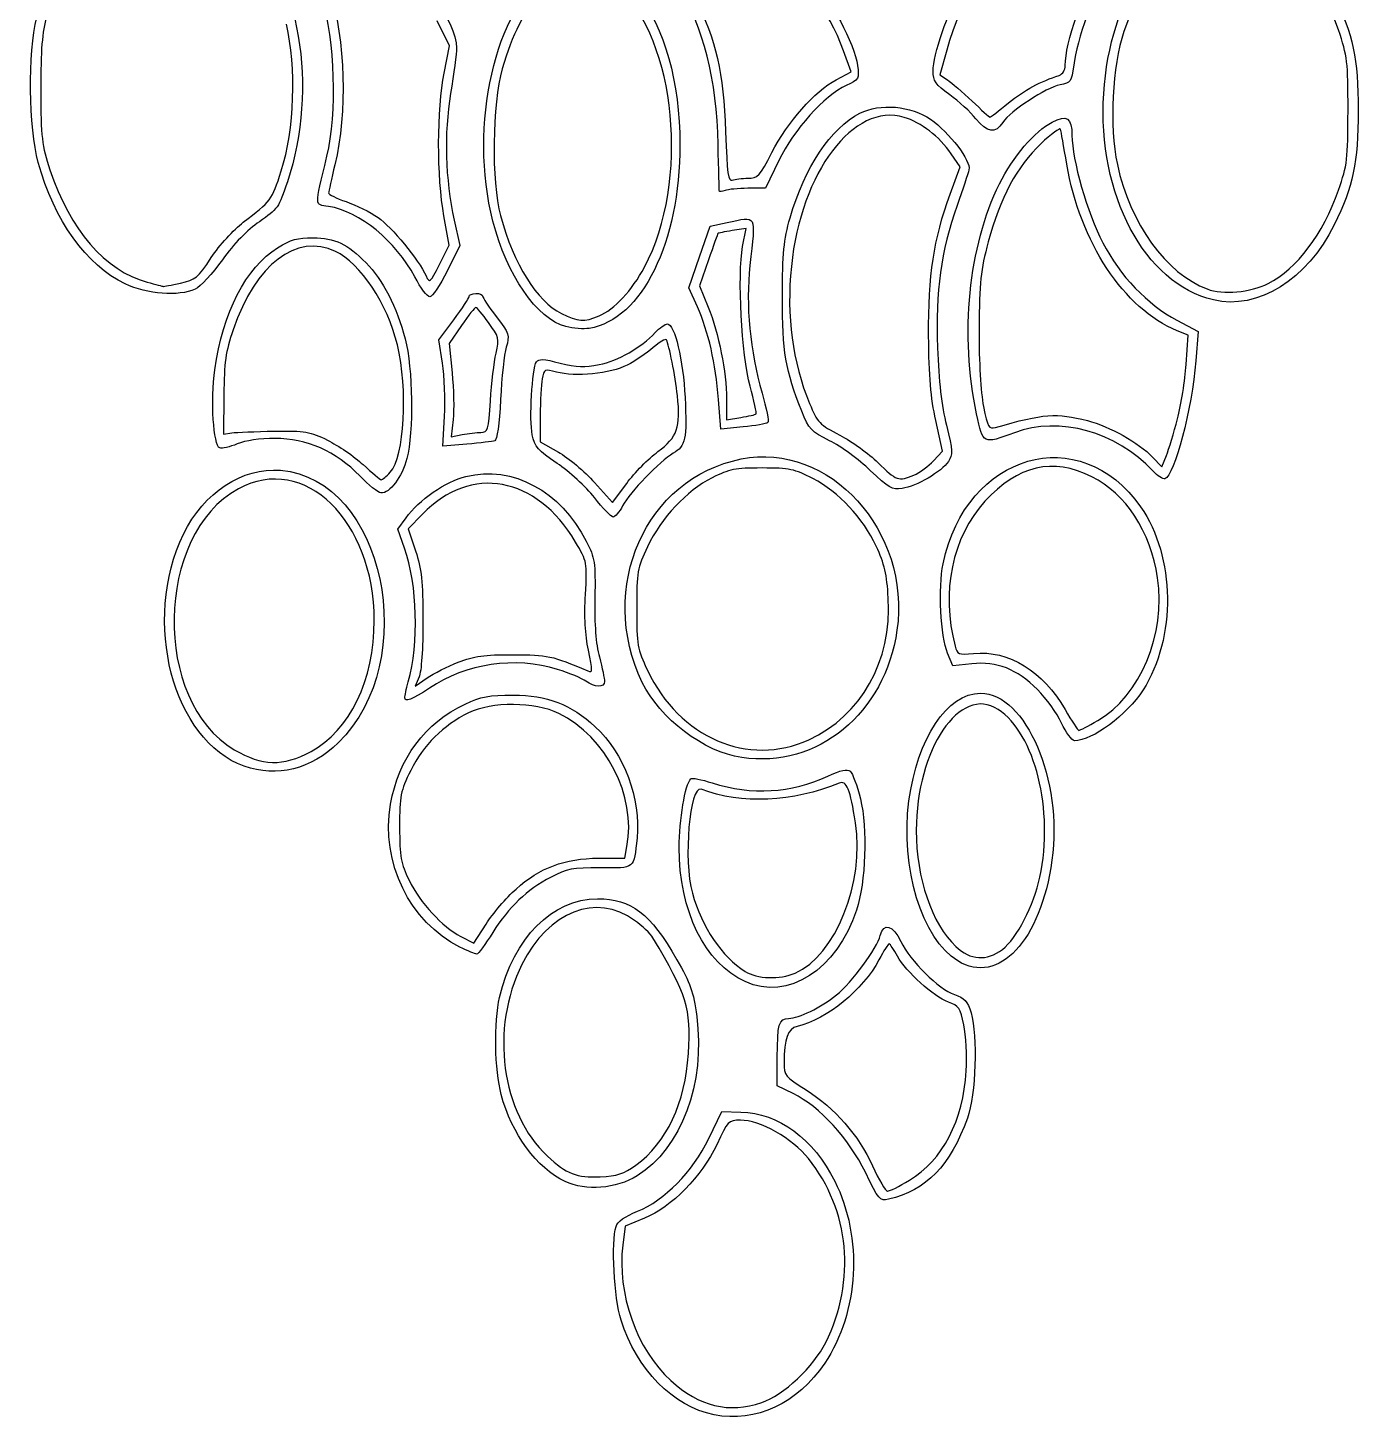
# Model space of a CAD drawing. Header units: inches. Extents: x 3.4 to 10.4, y 6.4 to 17.3.
# Drawn here: x 4.671 to 8.762, y 6.424 to 10.714 of the extents above; entities that cross this region are included whole.
import ezdxf

# ---------------------------------------------------------------- set-up
doc = ezdxf.new("R2010")
doc.units = ezdxf.units.IN
doc.layers.add('cad_path', color=7, linetype='CONTINUOUS')

msp = doc.modelspace()

# ---------------------------------------------------------------- linework, layer by layer
at = {"layer": 'cad_path', "color": 7}
for points in [[(5.950806, 10.57462), (5.967748, 10.658705), (5.929877, 10.735333)], [(7.156462, 10.553877), (7.202834, 10.578477), (7.17951, 10.642735)], [(7.496412, 10.645424), (7.475101, 10.569084), (7.498753, 10.553603)], [(6.980221, 10.305854), (6.939072, 10.220836), (6.885236, 10.220481)], [(7.507367, 10.202595), (7.538054, 10.28668), (7.510205, 10.326866)], [(5.936741, 9.986272), (5.966789, 10.045698), (5.950306, 10.135516)], [(5.982176, 10.122237), (5.999144, 10.045015), (5.960054, 9.965904)], [(6.729699, 9.85599), (6.703248, 9.914932), (6.736308, 10.009607), (6.769368, 10.104282), (6.820879, 10.115329)], [(6.868999, 10.041576), (6.879349, 10.0974), (6.836685, 10.090578)], [(6.763914, 10.00018), (6.736262, 9.92086), (6.76302, 9.855008)], [(5.945959, 9.682797), (5.934704, 9.754843), (5.981159, 9.816642)], [(6.004679, 9.79919), (5.96612, 9.743627), (5.975462, 9.653075)], [(8.204699, 9.814715), (8.269848, 9.779991), (8.262591, 9.690163)], [(8.232712, 9.679211), (8.238791, 9.768504), (8.204814, 9.782578)], [(5.273489, 9.584709), (5.272405, 9.464918), (5.298447, 9.468524)], [(6.870306, 9.486927), (6.801541, 9.480279), (6.794582, 9.570812)], [(6.81928, 9.572045), (6.81928, 9.50913), (6.86316, 9.516147)], [(6.02108, 9.433961), (5.946838, 9.42745), (5.952026, 9.519101)], [(5.978524, 9.509485), (5.972242, 9.456448), (6.006438, 9.463287)], [(6.246364, 9.521902), (6.246364, 9.440865), (6.302337, 9.409276)], [(7.456139, 9.382906), (7.483623, 9.412834), (7.462885, 9.506584)], [(8.129557, 9.394082), (8.157822, 9.364569), (8.171934, 9.399116)], [(6.413666, 9.31604), (6.469022, 9.254394), (6.512475, 9.31342)], [(5.82954, 9.113702), (5.808819, 9.172656), (5.83376, 9.20771)], [(5.884692, 9.218662), (5.840728, 9.173088), (5.863206, 9.105461)], [(7.573591, 8.758702), (7.515575, 8.752714), (7.49941, 8.791107)], [(5.873951, 8.718181), (5.861964, 8.690194), (5.898695, 8.715121)], [(6.425939, 8.160954), (6.506556, 8.161465), (6.513223, 8.197001)], [(6.002253, 7.920321), (6.041906, 7.899978), (6.079759, 7.95849)], [(7.024837, 7.437003), (6.97553, 7.461171), (6.97553, 7.54813)], [(6.764654, 7.29921), (6.804925, 7.381584), (6.863776, 7.380403)], [(6.567214, 7.05368), (6.507856, 7.029239), (6.500498, 6.971036)]]:
    msp.add_lwpolyline(points, dxfattribs=at)
for points in [[(7.686615, 10.483147)], [(7.586436, 10.434456)], [(6.797414, 10.211199)], [(6.885236, 10.251421)], [(4.970322, 9.92682)], [(5.139773, 9.928913)], [(5.860873, 9.947855)], [(8.485048, 9.928001)], [(8.316514, 9.87718)], [(6.427277, 9.828254)], [(6.325088, 9.795526)], [(6.910509, 9.526633)], [(8.20634, 9.511791)], [(6.063803, 9.470126)], [(6.608328, 9.410912)], [(7.261544, 9.353013)], [(5.691482, 9.336416)], [(5.785376, 9.34773)], [(7.395136, 9.338635)], [(8.13118, 9.351081)], [(6.412954, 9.269811)], [(5.994541, 8.763449)], [(5.829755, 8.655022)], [(7.961216, 8.584279)], [(7.849707, 8.576308)], [(7.072532, 8.525182)], [(5.541824, 8.489311)], [(6.86613, 8.470136)], [(5.336233, 8.443753)], [(6.172074, 8.065921)], [(5.999493, 7.88763)], [(7.66789, 7.880612)], [(7.030552, 7.807455)], [(7.530533, 7.84482)], [(6.876341, 7.781283)], [(6.540258, 7.216926)], [(6.322738, 7.16681)], [(7.246487, 7.195058)], [(7.381682, 7.170647)], [(6.927534, 6.48698)], [(6.781194, 6.449613)]]:
    msp.add_lwpolyline(points, close=True, dxfattribs=at)
for points in [[(8.701175, 10.707293), (8.557282, 11.12648), (8.185999, 11.12361), (8.041561, 10.702193)], [(5.331966, 11.051586), (5.507347, 10.87352), (5.565141, 10.531663), (5.469027, 10.240854)], [(7.97927, 10.511793), (7.998465, 10.810304), (8.150407, 11.02971), (8.351917, 11.049897)], [(5.782869, 10.940301), (5.866783, 10.902179), (5.989648, 10.730934), (5.989419, 10.652418)], [(7.727591, 10.979928), (7.625647, 10.928986), (7.54164, 10.807432), (7.496412, 10.645424)], [(7.860947, 10.598341), (7.860947, 10.6663), (7.91486, 10.821471), (7.983382, 10.950727)], [(7.17951, 10.642735), (7.132157, 10.773189), (7.0521, 10.873038), (6.957508, 10.919617)], [(6.100936, 10.11958), (6.025952, 10.412765), (6.108333, 10.775951), (6.274836, 10.886238)], [(7.079578, 10.866082), (7.137715, 10.806394), (7.213409, 10.66428), (7.222277, 10.598167)], [(7.987138, 10.890337), (7.950439, 10.830694), (7.897025, 10.675007), (7.887092, 10.598732)], [(5.599237, 10.831233), (5.647356, 10.675445), (5.653784, 10.453853), (5.61485, 10.293043)], [(6.253417, 10.825188), (6.196176, 10.763992), (6.16033, 10.695295), (6.129621, 10.587931)], [(6.567214, 9.978242), (6.706884, 10.240291), (6.665441, 10.676559), (6.485509, 10.838333)], [(6.544203, 10.824089), (6.629543, 10.711831), (6.675735, 10.547548), (6.675946, 10.355543)], [(6.793546, 10.355543), (6.78953, 10.554645), (6.748231, 10.718168), (6.671932, 10.837071)], [(7.454697, 10.581246), (7.454697, 10.629412), (7.500313, 10.763393), (7.540993, 10.834709)], [(8.687142, 10.813876), (8.74686, 10.691665), (8.76165, 10.621365), (8.76165, 10.459709)], [(5.590479, 10.319084), (5.622459, 10.453475), (5.615656, 10.673139), (5.575344, 10.807786)], [(6.721939, 10.805805), (6.788353, 10.673787), (6.810256, 10.578491), (6.816594, 10.393992)], [(4.702888, 10.299897), (4.673485, 10.407704), (4.670977, 10.636401), (4.697995, 10.746168)], [(4.729023, 10.751376), (4.714485, 10.699061), (4.710303, 10.646961), (4.710627, 10.522209)], [(5.450125, 10.274151), (5.49074, 10.399757), (5.497472, 10.592888), (5.465852, 10.725334)], [(8.041561, 10.702193), (8.005441, 10.596808), (7.996309, 10.411828), (8.02138, 10.293409)], [(8.730629, 10.459709), (8.730734, 10.610039), (8.728701, 10.627104), (8.701175, 10.707293)], [(5.989419, 10.652418), (5.989367, 10.63523), (5.981082, 10.571949), (5.971004, 10.511793)], [(7.222277, 10.598167), (7.227802, 10.55697), (7.226691, 10.555), (7.187696, 10.536867)], [(7.842718, 10.567874), (7.853334, 10.571231), (7.860947, 10.583956), (7.860947, 10.598341)], [(7.887092, 10.598732), (7.880481, 10.547963), (7.878202, 10.54469), (7.84515, 10.538489)], [(5.950306, 10.135516), (5.928581, 10.253888), (5.928822, 10.465516), (5.950806, 10.57462)], [(6.129621, 10.587931), (6.098641, 10.479626), (6.095862, 10.240946), (6.124368, 10.136793)], [(6.958914, 10.330694), (7.006712, 10.423796), (7.091213, 10.519262), (7.156462, 10.553877)], [(7.505707, 10.50835), (7.461431, 10.540159), (7.454697, 10.549782), (7.454697, 10.581246)], [(7.498753, 10.553603), (7.511762, 10.545089), (7.545843, 10.515893), (7.574489, 10.488724)], [(7.686615, 10.483147), (7.734925, 10.522361), (7.785366, 10.549738), (7.842718, 10.567874)], [(4.710627, 10.522209), (4.711007, 10.375875), (4.713641, 10.352945), (4.738752, 10.277418)], [(5.971004, 10.511793), (5.950144, 10.387274), (5.954077, 10.25011), (5.982176, 10.122237)], [(7.187696, 10.536867), (7.119869, 10.505329), (7.02639, 10.401244), (6.980221, 10.305854)], [(7.84515, 10.538489), (7.802155, 10.530423), (7.692214, 10.45838), (7.669124, 10.423141)], [(8.316514, 9.87718), (8.104709, 9.927692), (7.959305, 10.201306), (7.97927, 10.511793)], [(7.365744, 10.438674), (7.210413, 10.485196), (7.048352, 10.271187), (7.018818, 9.980543)], [(7.229412, 10.451273), (7.29112, 10.482754), (7.387064, 10.474585), (7.446536, 10.432786)], [(7.586436, 10.434456), (7.570091, 10.454942), (7.533763, 10.488194), (7.505707, 10.50835)], [(7.574489, 10.488724), (7.603134, 10.461555), (7.62781, 10.439224), (7.629323, 10.439101)], [(7.629323, 10.439101), (7.630836, 10.438977), (7.656618, 10.458798), (7.686615, 10.483147)], [(7.014952, 10.129493), (7.059703, 10.285558), (7.139617, 10.405463), (7.229412, 10.451273)], [(7.510205, 10.326866), (7.473416, 10.379953), (7.417619, 10.423137), (7.365744, 10.438674)], [(7.446536, 10.432786), (7.505549, 10.391311), (7.571601, 10.304624), (7.564922, 10.277418)], [(7.669124, 10.423141), (7.645671, 10.387346), (7.621372, 10.390671), (7.586436, 10.434456)], [(7.820432, 10.423847), (7.866445, 10.447641), (7.88178, 10.437492), (7.88178, 10.383247)], [(8.76165, 10.459709), (8.76165, 10.298762), (8.746817, 10.227642), (8.68828, 10.10791)], [(8.701278, 10.214918), (8.728454, 10.292362), (8.730528, 10.30966), (8.730629, 10.459709)], [(6.816594, 10.393992), (6.821038, 10.264627), (6.824341, 10.240673), (6.837064, 10.245555)], [(7.658713, 10.234131), (7.699622, 10.316865), (7.76747, 10.396459), (7.820432, 10.423847)], [(7.846631, 10.402134), (7.84506, 10.407708), (7.817614, 10.387526), (7.785639, 10.357286)], [(7.865738, 10.295042), (7.856801, 10.34837), (7.848203, 10.396561), (7.846631, 10.402134)], [(7.88178, 10.383247), (7.88178, 10.309111), (7.92911, 10.143903), (7.976377, 10.053049)], [(6.675946, 10.355543), (6.676277, 10.05416), (6.559555, 9.817098), (6.397405, 9.78983)], [(6.797414, 10.211199), (6.796847, 10.213244), (6.795106, 10.278199), (6.793546, 10.355543)], [(7.785639, 10.357286), (7.712852, 10.288447), (7.659984, 10.18972), (7.624273, 10.055946)], [(4.970322, 9.92682), (4.850678, 9.983473), (4.751428, 10.121929), (4.702888, 10.299897)], [(5.595215, 10.16487), (5.55172, 10.171928), (5.552148, 10.158009), (5.590479, 10.319084)], [(6.885236, 10.251421), (6.915824, 10.251462), (6.921215, 10.257263), (6.958914, 10.330694)], [(4.738752, 10.277418), (4.800268, 10.092394), (4.908859, 9.966929), (5.037515, 9.93223)], [(5.333301, 10.116068), (5.419094, 10.181074), (5.420753, 10.183318), (5.450125, 10.274151)], [(5.61485, 10.293043), (5.604446, 10.250074), (5.595797, 10.211079), (5.595628, 10.206386)], [(7.564922, 10.277418), (7.562109, 10.265959), (7.545696, 10.216514), (7.528447, 10.167539)], [(8.204814, 9.782578), (8.041413, 9.85026), (7.905974, 10.054957), (7.865738, 10.295042)], [(8.02138, 10.293409), (8.059498, 10.113363), (8.171616, 9.95793), (8.29725, 9.910959)], [(5.469027, 10.240854), (5.442905, 10.161817), (5.438524, 10.155552), (5.382996, 10.117824)], [(6.814924, 10.213803), (6.805862, 10.210325), (6.797982, 10.209154), (6.797414, 10.211199)], [(6.885236, 10.220481), (6.855627, 10.220286), (6.823986, 10.217281), (6.814924, 10.213803)], [(6.837064, 10.245555), (6.845407, 10.248757), (6.867085, 10.251396), (6.885236, 10.251421)], [(7.588557, 9.526702), (7.536614, 9.770314), (7.563518, 10.041608), (7.658713, 10.234131)], [(8.485048, 9.928001), (8.573787, 9.973272), (8.653684, 10.079288), (8.701278, 10.214918)], [(5.595628, 10.206386), (5.595459, 10.201694), (5.619697, 10.189603), (5.64949, 10.179517)], [(5.64949, 10.179517), (5.679282, 10.169431), (5.72348, 10.147489), (5.747707, 10.130757)], [(7.440961, 9.767001), (7.439626, 9.95461), (7.455955, 10.061723), (7.507367, 10.202595)], [(7.528447, 10.167539), (7.478217, 10.024915), (7.46187, 9.906034), (7.468356, 9.730543)], [(5.860873, 9.947855), (5.801268, 10.059685), (5.691667, 10.149218), (5.595215, 10.16487)], [(5.747707, 10.130757), (5.790007, 10.101543), (5.872123, 10.001716), (5.895498, 9.951091)], [(6.124368, 10.136793), (6.16547, 9.98662), (6.236005, 9.87316), (6.311489, 9.835796)], [(6.820879, 10.115329), (6.91411, 10.135324), (6.909346, 10.144266), (6.891367, 9.983025)], [(6.991409, 9.886793), (6.991617, 10.022274), (6.995405, 10.061322), (7.014952, 10.129493)], [(5.235036, 10.007586), (5.259554, 10.044878), (5.303773, 10.093695), (5.333301, 10.116068)], [(5.382996, 10.117824), (5.345351, 10.092246), (5.304727, 10.050468), (5.26907, 10.000661)], [(5.616772, 10.026427), (5.496433, 10.083531), (5.370886, 9.987368), (5.302126, 9.785423)], [(6.325088, 9.795526), (6.236179, 9.819235), (6.143475, 9.953256), (6.100936, 10.11958)], [(6.792794, 10.081628), (6.792119, 10.080458), (6.779123, 10.043807), (6.763914, 10.00018)], [(6.836685, 10.090578), (6.81322, 10.086825), (6.793469, 10.082798), (6.792794, 10.081628)], [(8.68828, 10.10791), (8.60627, 9.940169), (8.452518, 9.844745), (8.316514, 9.87718)], [(5.43903, 10.037834), (5.479961, 10.063126), (5.500676, 10.068967), (5.547671, 10.068468)], [(5.547671, 10.068468), (5.616012, 10.067743), (5.652701, 10.050429), (5.711157, 9.991315)], [(6.891761, 9.612093), (6.865657, 9.708425), (6.852668, 9.953504), (6.868999, 10.041576)], [(7.624273, 10.055946), (7.600768, 9.967898), (7.597068, 9.93249), (7.596257, 9.787834)], [(7.976377, 10.053049), (8.02942, 9.951094), (8.113506, 9.863321), (8.204699, 9.814715)], [(5.139773, 9.928913), (5.186614, 9.938958), (5.193838, 9.944925), (5.235036, 10.007586)], [(5.26907, 10.000661), (5.23859, 9.958086), (5.20109, 9.917603), (5.185737, 9.9107)], [(5.245558, 9.662834), (5.269704, 9.837694), (5.342043, 9.977905), (5.43903, 10.037834)], [(5.80715, 9.739757), (5.776484, 9.865512), (5.693938, 9.989809), (5.616772, 10.026427)], [(5.711157, 9.991315), (5.762419, 9.939475), (5.805379, 9.855895), (5.831443, 9.757289)], [(5.895498, 9.951091), (5.90616, 9.927998), (5.908118, 9.929668), (5.936741, 9.986272)], [(5.960054, 9.965904), (5.938555, 9.922393), (5.914767, 9.886793), (5.907192, 9.886793)], [(6.427277, 9.828254), (6.474246, 9.847879), (6.529024, 9.906592), (6.567214, 9.978242)], [(6.891367, 9.983025), (6.877876, 9.862038), (6.891504, 9.718995), (6.928711, 9.591068)], [(7.018818, 9.980543), (7.003206, 9.826913), (7.021728, 9.687701), (7.074946, 9.558668)], [(5.185737, 9.9107), (5.133451, 9.887191), (5.039103, 9.894252), (4.970322, 9.92682)], [(5.037515, 9.93223), (5.06358, 9.9252), (5.085846, 9.919132), (5.086997, 9.918746)], [(5.086997, 9.918746), (5.088147, 9.918359), (5.111896, 9.922934), (5.139773, 9.928913)], [(5.907192, 9.886793), (5.899616, 9.886793), (5.878773, 9.914271), (5.860873, 9.947855)], [(8.29725, 9.910959), (8.346681, 9.892478), (8.430289, 9.900065), (8.485048, 9.928001)], [(5.981159, 9.816642), (6.006709, 9.850631), (6.027614, 9.882663), (6.027614, 9.887825)], [(6.027614, 9.887825), (6.027614, 9.892986), (6.036989, 9.897209), (6.048447, 9.897209)], [(6.048447, 9.897209), (6.059905, 9.897209), (6.0693, 9.893694), (6.069325, 9.889397)], [(6.069325, 9.889397), (6.069346, 9.8851), (6.088242, 9.856692), (6.111308, 9.826268)], [(7.050952, 9.534835), (7.000364, 9.662556), (6.991147, 9.717036), (6.991409, 9.886793)], [(6.048447, 9.854503), (6.045582, 9.85464), (6.025887, 9.829749), (6.004679, 9.79919)], [(6.08751, 9.807829), (6.06889, 9.833362), (6.051311, 9.854365), (6.048447, 9.854503)], [(6.111308, 9.826268), (6.151001, 9.773913), (6.152644, 9.768895), (6.142001, 9.732518)], [(6.311489, 9.835796), (6.363488, 9.810057), (6.380996, 9.808916), (6.427277, 9.828254)], [(6.794582, 9.570812), (6.78593, 9.683364), (6.764091, 9.779356), (6.729699, 9.85599)], [(6.76302, 9.855008), (6.795772, 9.774405), (6.81928, 9.656169), (6.81928, 9.572045)], [(5.302126, 9.785423), (5.279047, 9.717642), (5.274397, 9.685048), (5.273489, 9.584709)], [(6.110571, 9.713241), (6.120826, 9.759), (6.119674, 9.763723), (6.08751, 9.807829)], [(6.397405, 9.78983), (6.380218, 9.78694), (6.347675, 9.789503), (6.325088, 9.795526)], [(6.59998, 9.776832), (6.613738, 9.791477), (6.630877, 9.803459), (6.638065, 9.803459)], [(6.638065, 9.803459), (6.659577, 9.803459), (6.686427, 9.690764), (6.691854, 9.577696)], [(7.596257, 9.787834), (7.595673, 9.683813), (7.600721, 9.594415), (7.609685, 9.549991)], [(5.785376, 9.34773), (5.829146, 9.394764), (5.840672, 9.602291), (5.80715, 9.739757)], [(5.831443, 9.757289), (5.854629, 9.669572), (5.857424, 9.469991), (5.836591, 9.389678)], [(6.427972, 9.678318), (6.486122, 9.69039), (6.5568, 9.730869), (6.59998, 9.776832)], [(6.634784, 9.75433), (6.632218, 9.758819), (6.613956, 9.748301), (6.594201, 9.730956)], [(6.668302, 9.582993), (6.661624, 9.644345), (6.642879, 9.740168), (6.634784, 9.75433)], [(7.462885, 9.506584), (7.447389, 9.576636), (7.441847, 9.642464), (7.440961, 9.767001)], [(6.093374, 9.567601), (6.096896, 9.621213), (6.104634, 9.68675), (6.110571, 9.713241)], [(6.142001, 9.732518), (6.135816, 9.71138), (6.127933, 9.638587), (6.124484, 9.570757)], [(6.234885, 9.687158), (6.240925, 9.696931), (6.257365, 9.696043), (6.307325, 9.683244)], [(6.594201, 9.730956), (6.574447, 9.713612), (6.538493, 9.689314), (6.514303, 9.676963)], [(7.468356, 9.730543), (7.47213, 9.628425), (7.481011, 9.551174), (7.495772, 9.492047)], [(5.260889, 9.422232), (5.241432, 9.429698), (5.23257, 9.568782), (5.245558, 9.662834)], [(5.952026, 9.519101), (5.95488, 9.569508), (5.952149, 9.643172), (5.945959, 9.682797)], [(5.975462, 9.653075), (5.980601, 9.603271), (5.981978, 9.538656), (5.978524, 9.509485)], [(6.221877, 9.462913), (6.21251, 9.50823), (6.221646, 9.665738), (6.234885, 9.687158)], [(6.296917, 9.655279), (6.259924, 9.665495), (6.258765, 9.664947), (6.252647, 9.634354)], [(6.514303, 9.676963), (6.463, 9.650766), (6.352991, 9.639792), (6.296917, 9.655279)], [(6.307325, 9.683244), (6.35993, 9.669767), (6.382372, 9.668851), (6.427972, 9.678318)], [(8.262591, 9.690163), (8.250641, 9.542254), (8.196919, 9.337063), (8.167638, 9.327493)], [(8.20634, 9.511791), (8.217501, 9.554761), (8.229369, 9.6301), (8.232712, 9.679211)], [(6.252647, 9.634354), (6.249191, 9.617076), (6.246364, 9.566472), (6.246364, 9.521902)], [(6.910509, 9.526633), (6.912417, 9.528541), (6.90398, 9.566998), (6.891761, 9.612093)], [(6.063803, 9.470126), (6.085643, 9.470126), (6.087339, 9.475715), (6.093374, 9.567601)], [(6.124484, 9.570757), (6.120651, 9.495387), (6.113762, 9.446077), (6.106767, 9.443951)], [(6.608328, 9.410912), (6.668237, 9.454889), (6.678911, 9.485516), (6.668302, 9.582993)], [(6.691854, 9.577696), (6.697989, 9.449873), (6.693385, 9.428159), (6.65539, 9.405715)], [(6.928711, 9.591068), (6.942225, 9.544602), (6.950084, 9.503657), (6.946177, 9.50008)], [(6.86316, 9.516147), (6.887294, 9.520006), (6.908601, 9.524724), (6.910509, 9.526633)], [(7.136559, 9.444399), (7.079442, 9.472879), (7.072649, 9.480056), (7.050952, 9.534835)], [(7.074946, 9.558668), (7.099004, 9.500334), (7.105201, 9.49385), (7.1679, 9.461403)], [(7.704697, 9.46905), (7.607718, 9.433114), (7.608607, 9.432673), (7.588557, 9.526702)], [(7.609685, 9.549991), (7.622762, 9.485189), (7.626027, 9.479382), (7.646144, 9.485146)], [(7.646144, 9.485146), (7.795926, 9.528061), (7.833577, 9.530855), (7.929071, 9.506143)], [(6.946177, 9.50008), (6.942269, 9.496502), (6.908127, 9.490583), (6.870306, 9.486927)], [(7.485331, 9.066162), (7.55603, 9.406476), (7.906781, 9.507376), (8.092917, 9.240945)], [(7.495772, 9.492047), (7.515513, 9.412975), (7.516096, 9.402289), (7.501854, 9.380553)], [(8.13118, 9.351081), (8.017322, 9.472759), (7.84405, 9.520687), (7.704697, 9.46905)], [(7.929071, 9.506143), (7.998369, 9.488211), (8.086689, 9.438844), (8.129557, 9.394082)], [(8.171934, 9.399116), (8.179696, 9.418118), (8.195179, 9.468821), (8.20634, 9.511791)], [(5.298447, 9.468524), (5.31277, 9.470507), (5.371364, 9.472851), (5.428655, 9.473732)], [(5.430716, 9.451608), (5.384431, 9.451608), (5.339618, 9.445013), (5.314454, 9.434499)], [(5.428655, 9.473732), (5.52348, 9.475191), (5.538162, 9.472712), (5.592366, 9.446094)], [(5.691482, 9.336416), (5.619463, 9.411306), (5.528228, 9.451608), (5.430716, 9.451608)], [(5.592366, 9.446094), (5.625116, 9.430012), (5.674334, 9.396214), (5.701741, 9.370987)], [(6.006438, 9.463287), (6.025246, 9.467048), (6.05106, 9.470126), (6.063803, 9.470126)], [(6.106767, 9.443951), (6.100472, 9.442038), (6.061913, 9.437543), (6.02108, 9.433961)], [(6.29837, 9.374773), (6.239147, 9.414416), (6.229637, 9.425374), (6.221877, 9.462913)], [(6.864587, 9.388321), (7.135822, 9.442544), (7.387391, 9.165938), (7.343558, 8.861681)], [(7.261544, 9.353013), (7.226924, 9.38626), (7.170681, 9.427384), (7.136559, 9.444399)], [(7.1679, 9.461403), (7.204847, 9.442282), (7.257538, 9.404385), (7.284991, 9.377187)], [(5.314454, 9.434499), (5.291933, 9.425089), (5.267829, 9.419569), (5.260889, 9.422232)], [(5.735947, 8.892001), (5.735947, 9.19883), (5.521037, 9.407055), (5.318263, 9.296692)], [(6.302337, 9.409276), (6.333122, 9.391902), (6.38322, 9.349946), (6.413666, 9.31604)], [(6.65539, 9.405715), (6.614255, 9.381416), (6.522352, 9.286106), (6.499956, 9.24452)], [(6.512475, 9.31342), (6.536374, 9.345885), (6.579508, 9.389756), (6.608328, 9.410912)], [(5.149668, 9.157626), (5.211496, 9.285178), (5.33046, 9.363242), (5.448139, 9.353483)], [(5.448139, 9.353483), (5.765727, 9.327146), (5.883947, 8.768693), (5.6255, 8.515657)], [(5.701741, 9.370987), (5.729148, 9.34576), (5.75427, 9.324934), (5.757569, 9.324706)], [(5.836591, 9.389678), (5.82201, 9.333468), (5.783456, 9.282357), (5.75678, 9.283875)], [(6.355107, 9.133037), (6.235259, 9.335831), (6.033199, 9.37261), (5.884692, 9.218662)], [(6.017852, 9.334866), (6.162093, 9.369469), (6.308619, 9.290428), (6.38812, 9.135128)], [(6.412954, 9.269811), (6.38713, 9.302641), (6.335568, 9.349873), (6.29837, 9.374773)], [(6.560422, 8.70152), (6.420485, 8.992137), (6.569849, 9.329399), (6.864587, 9.388321)], [(6.928655, 9.360584), (6.845723, 9.360636), (6.827975, 9.357134), (6.774846, 9.330278)], [(7.085074, 9.327866), (7.028424, 9.357394), (7.013401, 9.360536), (6.928655, 9.360584)], [(7.359133, 9.297485), (7.328264, 9.2931), (7.317629, 9.299151), (7.261544, 9.353013)], [(7.284991, 9.377187), (7.341501, 9.321202), (7.348592, 9.31872), (7.395136, 9.338635)], [(7.501854, 9.380553), (7.481338, 9.349241), (7.403159, 9.303739), (7.359133, 9.297485)], [(7.395136, 9.338635), (7.413571, 9.346523), (7.441023, 9.366445), (7.456139, 9.382906)], [(7.942564, 9.333923), (7.822993, 9.393673), (7.71537, 9.368857), (7.614255, 9.258221)], [(5.75678, 9.283875), (5.748186, 9.284363), (5.718802, 9.308007), (5.691482, 9.336416)], [(5.757569, 9.324706), (5.760867, 9.324479), (5.77338, 9.33484), (5.785376, 9.34773)], [(5.83376, 9.20771), (5.871862, 9.261261), (5.957445, 9.320375), (6.017852, 9.334866)], [(6.774846, 9.330278), (6.697022, 9.290939), (6.618489, 9.207112), (6.576587, 9.118652)], [(7.279644, 9.120097), (7.238879, 9.207209), (7.164805, 9.286309), (7.085074, 9.327866)], [(8.144988, 9.022462), (8.122666, 9.166676), (8.048313, 9.281079), (7.942564, 9.333923)], [(8.167638, 9.327493), (8.161579, 9.325513), (8.145173, 9.336127), (8.13118, 9.351081)], [(5.318263, 9.296692), (5.06069, 9.156503), (5.052512, 8.642797), (5.305494, 8.49454)], [(6.470557, 9.209915), (6.464699, 9.210029), (6.438777, 9.236981), (6.412954, 9.269811)], [(6.499956, 9.24452), (6.489645, 9.225374), (6.476416, 9.209802), (6.470557, 9.209915)], [(7.614255, 9.258221), (7.513339, 9.147803), (7.478723, 8.98056), (7.522077, 8.812871)], [(8.092917, 9.240945), (8.199607, 9.088232), (8.202882, 8.83796), (8.100282, 8.678073)], [(5.336233, 8.443753), (5.116521, 8.522071), (5.020217, 8.890568), (5.149668, 9.157626)], [(5.840898, 8.702753), (5.87396, 8.821821), (5.868996, 9.001442), (5.82954, 9.113702)], [(5.863206, 9.105461), (5.881905, 9.049201), (5.885705, 9.013322), (5.885811, 8.892001)], [(6.385463, 8.971579), (6.391173, 9.071786), (6.391112, 9.072115), (6.355107, 9.133037)], [(6.38812, 9.135128), (6.414791, 9.083029), (6.416461, 9.071902), (6.414445, 8.959709)], [(6.576587, 9.118652), (6.545081, 9.052142), (6.543239, 9.041631), (6.543239, 8.928459)], [(7.316754, 8.960946), (7.312613, 9.033569), (7.305143, 9.065607), (7.279644, 9.120097)], [(7.49941, 8.791107), (7.477637, 8.842819), (7.469987, 8.992299), (7.485331, 9.066162)], [(7.961216, 8.584279), (8.091545, 8.659029), (8.17167, 8.85008), (8.144988, 9.022462)], [(6.394709, 8.800384), (6.384583, 8.848273), (6.381592, 8.903646), (6.385463, 8.971579)], [(6.414445, 8.959709), (6.412992, 8.87888), (6.417494, 8.820271), (6.428286, 8.779514)], [(6.543239, 8.928459), (6.543239, 8.815576), (6.54514, 8.804655), (6.576202, 8.739089)], [(7.072532, 8.525182), (7.234349, 8.599265), (7.327863, 8.76612), (7.316754, 8.960946)], [(5.541824, 8.489311), (5.661046, 8.553048), (5.735947, 8.708423), (5.735947, 8.892001)], [(5.885811, 8.892001), (5.885884, 8.804907), (5.88111, 8.734895), (5.873951, 8.718181)], [(7.343558, 8.861681), (7.306687, 8.605747), (7.100231, 8.436429), (6.86613, 8.470136)], [(6.393124, 8.736613), (6.408151, 8.730247), (6.408297, 8.736123), (6.394709, 8.800384)], [(7.522077, 8.812871), (7.528629, 8.787527), (7.532231, 8.786128), (7.579285, 8.790649)], [(7.579285, 8.790649), (7.687279, 8.801026), (7.793196, 8.735976), (7.860994, 8.617634)], [(5.898695, 8.715121), (5.918898, 8.72883), (5.962028, 8.750578), (5.994541, 8.763449)], [(6.300102, 8.741299), (6.169384, 8.781674), (6.017452, 8.759577), (5.905629, 8.683928)], [(5.994541, 8.763449), (6.042831, 8.782566), (6.073682, 8.786798), (6.16303, 8.786564)], [(6.16303, 8.786564), (6.270632, 8.786282), (6.281374, 8.783949), (6.393124, 8.736613)], [(6.428286, 8.779514), (6.437083, 8.746292), (6.44428, 8.712307), (6.44428, 8.703993)], [(7.775601, 8.679388), (7.712628, 8.742479), (7.65097, 8.766687), (7.573591, 8.758702)], [(6.387137, 8.705172), (6.37576, 8.713771), (6.336594, 8.730028), (6.300102, 8.741299)], [(6.576202, 8.739089), (6.674845, 8.530876), (6.886099, 8.43983), (7.072532, 8.525182)], [(5.905629, 8.683928), (5.852576, 8.648038), (5.829638, 8.639299), (5.829755, 8.655022)], [(5.829755, 8.655022), (5.829786, 8.659319), (5.834801, 8.680798), (5.840898, 8.702753)], [(6.44428, 8.703993), (6.44428, 8.6845), (6.413652, 8.685132), (6.387137, 8.705172)], [(6.86613, 8.470136), (6.750498, 8.486785), (6.614115, 8.59001), (6.560422, 8.70152)], [(7.380372, 8.3368), (7.406003, 8.529307), (7.498212, 8.668043), (7.60053, 8.668043)], [(7.654453, 8.618268), (7.53772, 8.695254), (7.402921, 8.495843), (7.402921, 8.246168)], [(7.60053, 8.668043), (7.739807, 8.668043), (7.854406, 8.400224), (7.82024, 8.15458)], [(7.849707, 8.576308), (7.835837, 8.606062), (7.802489, 8.652448), (7.775601, 8.679388)], [(8.100282, 8.678073), (8.050161, 8.599966), (7.94481, 8.522209), (7.889104, 8.522209)], [(5.786286, 8.326679), (5.810198, 8.466124), (5.893534, 8.578246), (6.015372, 8.634896)], [(6.015372, 8.634896), (6.06465, 8.657808), (6.089224, 8.662383), (6.16303, 8.662383)], [(6.303655, 8.60599), (6.230574, 8.641904), (6.097067, 8.642708), (6.025922, 8.60766)], [(6.16303, 8.662383), (6.267736, 8.662383), (6.340564, 8.634361), (6.415586, 8.565209)], [(6.025922, 8.60766), (5.948046, 8.569297), (5.886188, 8.507678), (5.848309, 8.430735)], [(6.513223, 8.197001), (6.542443, 8.352756), (6.449382, 8.534372), (6.303655, 8.60599)], [(7.783142, 8.102732), (7.826867, 8.309076), (7.768454, 8.543082), (7.654453, 8.618268)], [(7.860994, 8.617634), (7.88102, 8.582679), (7.899749, 8.553983), (7.902614, 8.553867)], [(7.902614, 8.553867), (7.905478, 8.553752), (7.931849, 8.567435), (7.961216, 8.584279)], [(6.415586, 8.565209), (6.503615, 8.484067), (6.556484, 8.343408), (6.544161, 8.223133)], [(7.889104, 8.522209), (7.881305, 8.522209), (7.863577, 8.546554), (7.849707, 8.576308)], [(5.305494, 8.49454), (5.392676, 8.443448), (5.453517, 8.442102), (5.541824, 8.489311)], [(5.6255, 8.515657), (5.542634, 8.434526), (5.436282, 8.40809), (5.336233, 8.443753)], [(5.848309, 8.430735), (5.816508, 8.366137), (5.814072, 8.353764), (5.814074, 8.256804)], [(6.709373, 8.405357), (6.712669, 8.408654), (6.742263, 8.402859), (6.775136, 8.392481)], [(6.775136, 8.392481), (6.898195, 8.353631), (7.016978, 8.360554), (7.130533, 8.413195)], [(7.130533, 8.413195), (7.171115, 8.432007), (7.190233, 8.436141), (7.199829, 8.428177)], [(7.199829, 8.428177), (7.207118, 8.422128), (7.221167, 8.384182), (7.23105, 8.343853)], [(6.673571, 8.193859), (6.67368, 8.276998), (6.692563, 8.388548), (6.709373, 8.405357)], [(6.74114, 8.372615), (6.705581, 8.38626), (6.686076, 8.154314), (6.714301, 8.053459)], [(7.16549, 8.391758), (7.024823, 8.332886), (6.863621, 8.325615), (6.74114, 8.372615)], [(7.216171, 8.269956), (7.200327, 8.372075), (7.188184, 8.401256), (7.16549, 8.391758)], [(5.999493, 7.88763), (5.845206, 7.964001), (5.7557, 8.148317), (5.786286, 8.326679)], [(7.23105, 8.343853), (7.253446, 8.252465), (7.24769, 8.086791), (7.219151, 8.001376)], [(7.530533, 7.84482), (7.420423, 7.911957), (7.353153, 8.132359), (7.380372, 8.3368)], [(5.814074, 8.256804), (5.814076, 8.163509), (5.817182, 8.146092), (5.843313, 8.092869)], [(7.030552, 7.807455), (7.154124, 7.860589), (7.244679, 8.086221), (7.216171, 8.269956)], [(7.402921, 8.246168), (7.402921, 8.098773), (7.450372, 7.959609), (7.524571, 7.889397)], [(6.544161, 8.223133), (6.53422, 8.1261), (6.539619, 8.130491), (6.430947, 8.131071)], [(6.876341, 7.781283), (6.752931, 7.837345), (6.673315, 7.999339), (6.673571, 8.193859)], [(6.172074, 8.06592), (6.24496, 8.131386), (6.322192, 8.160298), (6.425939, 8.160954)], [(7.82024, 8.15458), (7.785846, 7.907294), (7.655916, 7.768371), (7.530533, 7.84482)], [(6.430947, 8.131071), (6.345451, 8.131529), (6.328859, 8.128399), (6.279844, 8.102574)], [(5.843313, 8.092869), (5.87734, 8.023561), (5.945724, 7.949322), (6.002253, 7.920321)], [(6.079759, 7.95849), (6.100577, 7.990672), (6.142119, 8.039016), (6.172074, 8.065921)], [(6.279844, 8.102574), (6.204436, 8.062843), (6.150732, 8.011933), (6.100761, 7.932809)], [(7.66789, 7.880612), (7.711888, 7.914171), (7.76479, 8.016127), (7.783142, 8.102732)], [(6.121547, 7.732732), (6.164237, 7.915403), (6.284128, 8.036218), (6.422509, 8.036011)], [(6.536795, 7.969824), (6.419327, 8.054917), (6.271814, 7.99726), (6.190344, 7.834412)], [(6.422509, 8.036011), (6.52785, 8.035855), (6.583683, 7.993096), (6.666845, 7.848889)], [(6.714301, 8.053459), (6.743685, 7.948464), (6.805143, 7.857256), (6.876572, 7.812641)], [(7.219151, 8.001376), (7.157611, 7.817194), (7.008305, 7.721335), (6.876341, 7.781283)], [(6.593126, 7.915645), (6.585327, 7.92865), (6.559978, 7.95303), (6.536795, 7.969824)], [(7.292398, 7.923608), (7.302489, 7.963816), (7.332073, 7.955071), (7.355688, 7.904902)], [(6.100761, 7.932809), (6.07754, 7.896042), (6.055098, 7.865964), (6.05089, 7.865968)], [(6.702072, 7.55997), (6.710063, 7.702555), (6.698726, 7.739567), (6.593126, 7.915645)], [(7.157822, 7.740464), (7.204379, 7.777866), (7.282503, 7.884185), (7.292398, 7.923608)], [(7.319498, 7.897209), (7.316494, 7.897209), (7.302431, 7.875333), (7.288247, 7.848596)], [(7.345125, 7.859764), (7.334034, 7.880358), (7.322502, 7.897209), (7.319498, 7.897209)], [(7.355688, 7.904902), (7.383555, 7.845702), (7.472425, 7.757454), (7.519984, 7.741758)], [(6.05089, 7.865968), (6.046682, 7.865972), (6.023553, 7.87572), (5.999493, 7.88763)], [(7.501873, 7.718599), (7.456038, 7.735173), (7.370958, 7.811794), (7.345125, 7.859764)], [(7.524571, 7.889397), (7.569467, 7.846912), (7.619673, 7.843835), (7.66789, 7.880612)], [(6.190344, 7.834412), (6.091682, 7.637198), (6.126148, 7.377722), (6.268665, 7.244778)], [(6.666845, 7.848889), (6.708291, 7.777019), (6.717561, 7.750465), (6.727724, 7.674507)], [(6.876572, 7.812641), (6.91367, 7.789468), (6.983268, 7.787124), (7.030552, 7.807455)], [(7.288247, 7.848596), (7.238741, 7.755277), (7.12892, 7.665771), (7.036755, 7.643626)], [(6.126423, 7.434448), (6.106434, 7.509402), (6.10401, 7.65769), (6.121547, 7.732732)], [(7.010499, 7.668272), (7.042274, 7.668595), (7.10917, 7.701378), (7.157822, 7.740464)], [(7.519984, 7.741758), (7.55227, 7.731103), (7.560529, 7.722057), (7.571323, 7.68553)], [(7.54931, 7.648261), (7.538565, 7.70002), (7.533828, 7.707044), (7.501873, 7.718599)], [(7.571323, 7.68553), (7.592413, 7.61416), (7.586169, 7.434223), (7.560081, 7.361583)], [(6.727724, 7.674507), (6.755197, 7.469175), (6.680088, 7.268216), (6.544552, 7.184421)], [(6.97553, 7.54813), (6.97553, 7.650543), (6.980601, 7.667965), (7.010499, 7.668272)], [(7.036755, 7.643626), (7.007138, 7.63651), (6.996364, 7.606598), (6.996364, 7.531485)], [(7.556381, 7.507005), (7.559057, 7.553071), (7.555875, 7.616635), (7.54931, 7.648261)], [(6.540258, 7.216926), (6.635188, 7.285644), (6.693642, 7.409566), (6.702072, 7.55997)], [(6.996364, 7.531485), (6.996364, 7.493334), (6.999821, 7.489099), (7.06407, 7.448522)], [(7.381682, 7.170647), (7.484129, 7.232281), (7.547509, 7.35431), (7.556381, 7.507005)], [(6.322738, 7.16681), (6.2366, 7.207051), (6.158768, 7.313159), (6.126423, 7.434448)], [(7.246487, 7.195058), (7.196655, 7.29801), (7.105578, 7.397426), (7.024837, 7.437003)], [(7.06407, 7.448522), (7.153004, 7.392354), (7.224997, 7.309995), (7.268446, 7.214716)], [(6.863776, 7.380403), (6.978475, 7.378101), (7.08704, 7.298186), (7.152275, 7.168043)], [(6.861887, 7.355336), (6.825742, 7.355139), (6.823305, 7.352612), (6.789176, 7.279997)], [(7.071495, 7.237211), (7.022225, 7.299201), (6.922026, 7.355668), (6.861887, 7.355336)], [(7.560081, 7.361583), (7.50757, 7.215373), (7.434016, 7.139726), (7.317557, 7.11216)], [(6.545263, 7.075115), (6.629462, 7.109289), (6.714042, 7.195681), (6.764654, 7.29921)], [(6.789176, 7.279997), (6.74334, 7.182473), (6.650766, 7.088084), (6.567214, 7.05368)], [(6.268665, 7.244778), (6.32711, 7.190259), (6.359064, 7.177768), (6.430883, 7.181366)], [(6.430883, 7.181366), (6.483728, 7.184012), (6.503806, 7.19054), (6.540258, 7.216926)], [(7.124403, 6.671618), (7.218725, 6.864249), (7.198822, 7.077016), (7.071495, 7.237211)], [(7.268446, 7.214716), (7.287811, 7.172251), (7.30855, 7.137347), (7.314533, 7.13715)], [(6.544552, 7.184421), (6.478826, 7.143785), (6.387538, 7.136537), (6.322738, 7.16681)], [(7.152275, 7.168043), (7.239277, 6.994474), (7.226663, 6.765708), (7.121401, 6.608076)], [(7.317557, 7.11216), (7.29126, 7.105935), (7.287504, 7.110317), (7.246487, 7.195058)], [(7.314533, 7.13715), (7.320515, 7.136952), (7.350732, 7.152027), (7.381682, 7.170647)], [(6.479573, 7.02896), (6.484213, 7.043576), (6.506994, 7.059582), (6.545263, 7.075115)], [(6.495149, 6.740959), (6.473479, 6.809842), (6.464241, 6.980664), (6.479573, 7.02896)], [(6.500498, 6.971036), (6.481759, 6.822822), (6.542719, 6.650949), (6.648227, 6.554521)], [(6.781194, 6.449613), (6.654567, 6.474991), (6.543106, 6.588517), (6.495149, 6.740959)], [(6.927534, 6.48698), (6.993901, 6.509594), (7.088519, 6.598333), (7.124403, 6.671618)], [(7.121401, 6.608076), (7.038951, 6.484607), (6.908882, 6.424022), (6.781194, 6.449613)], [(6.648227, 6.554521), (6.735009, 6.475206), (6.827407, 6.452864), (6.927534, 6.48698)]]:
    msp.add_open_spline(points, degree=3, dxfattribs=at)

doc.saveas('drawing.dxf')
